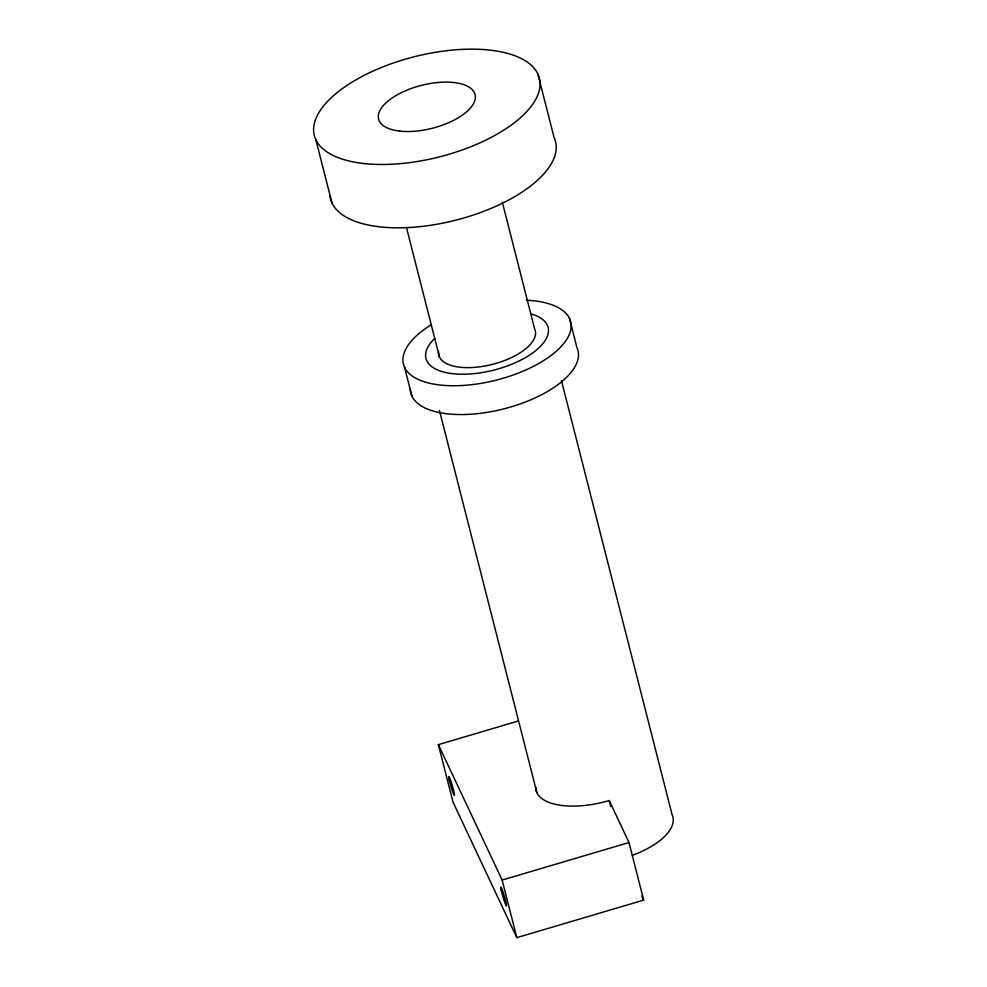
<?xml version="1.0" encoding="UTF-8"?>
<svg xmlns="http://www.w3.org/2000/svg" width="987" height="987" viewBox="0 0 987 987"><rect width="100%" height="100%" fill="white"/><g stroke="black" fill="none" stroke-linecap="round" stroke-linejoin="round"><path stroke-width="1.48" d="M535.657 786.898A63.032 28.031 -14.3 0 0 609.238 800.543L629.003 842.528L643.684 900.107L516.818 937.65L453.058 802.246L438.376 744.654L518.039 721.078M438.376 744.654L502.136 880.059L629.003 842.528M641.772 896.048L643.684 900.107M537.866 73.976L554.015 137.316A116.108 51.62 -14.3 0 1 457.191 219.817A116.108 51.62 -14.3 0 1 329.929 195.784M569.499 318.517L576.84 347.313A86.251 38.345 -14.3 0 1 503.173 409.05A86.251 38.345 -14.3 0 1 410.271 389.137M561.48 380.723L672.061 814.571A63.032 28.031 -14.3 0 1 632.371 855.334M502.346 202.249L534.609 328.844A49.757 22.121 -14.3 0 1 490.305 364.894A49.757 22.121 -14.3 0 1 438.61 351.261M609.238 800.543L610.743 806.453M406.434 227.429L439.462 356.998M439.437 410.444L536.866 792.647M404.571 367.324L411.912 396.12M315.84 139.66L331.99 203.014M502.136 880.059L516.818 937.65M526.367 300.221A86.251 38.345 -14.3 0 1 556.113 351.409A86.251 38.345 -14.3 0 1 431.06 383.573A86.251 38.345 -14.3 0 1 431.442 324.637M530.735 313.891A63.032 28.031 -14.3 0 1 533.56 352.31A63.032 28.031 -14.3 0 1 450.652 373.431A63.032 28.031 -14.3 0 1 434.786 338.344M364.141 163.558A116.108 51.62 -14.3 0 0 539.852 87.362A116.108 51.62 -14.3 0 0 376.565 69.534A116.108 51.62 -14.3 0 0 364.141 163.558M399.969 131.135A49.757 22.121 -14.3 0 0 475.278 98.478A49.757 22.121 -14.3 0 0 405.299 90.841A49.757 22.121 -14.3 0 0 399.969 131.135M449.171 779.742A9.956 0.765 73.5 0 0 454.205 795.3A9.956 0.765 73.5 0 0 451.38 782.666A9.956 0.765 73.5 0 0 449.171 779.742M501.199 890.237A9.956 0.765 73.5 0 0 506.232 905.795A9.956 0.765 73.5 0 0 503.407 893.161A9.956 0.765 73.5 0 0 501.199 890.237"/></g></svg>
